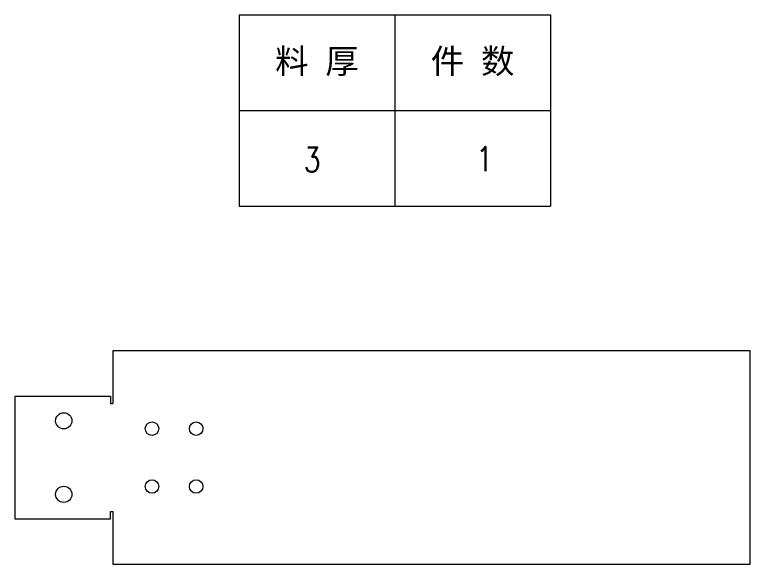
# Model space of a CAD drawing. Header units: millimetres. Extents: x 1333 to 142399, y -42879 to -5704.
# Drawn here: x 74366 to 74666, y -12060.2 to -11836.2 of the extents above; entities that cross this region are included whole.
import ezdxf
from ezdxf.enums import TextEntityAlignment as Align

# ---------------------------------------------------------------- set-up
doc = ezdxf.new("R2010")
doc.units = ezdxf.units.MM
doc.header["$LTSCALE"] = 0.5
doc.layers.add('标注线', color=3, linetype='Continuous', lineweight=18)
doc.styles.add('DIM', font='romans.shx', dxfattribs={"width": 0.8, "bigfont": 'bigfont.shx'})
doc.styles.get("Standard").update_dxf_attribs({"font": 'simplex.shx'})

# ---------------------------------------------------------------- blocks, each defined once
blk = doc.blocks.new('*T234')
at = {"color": 0, "linetype": 'ByBlock', "lineweight": -2, "transparency": 16777216}
for p, q in [((0, 0), (127, 0)), ((0, 0), (0, -78)), ((63.5, 0), (63.5, -78)), ((127, 0), (127, -78)), ((0, -39), (127, -39)), ((0, -78), (127, -78))]:
    blk.add_line(p, q, dxfattribs=at)
at = {"color": 0, "transparency": 16777216, "char_height": 10, "width": 60.5, "attachment_point": 5}
for s, insert in [('{\\fSimSun|b0|i0|c134|p2;料 厚}', (31.75, -19.5)), ('{\\fSimSun|b0|i0|c134|p2;件 数}', (95.25, -19.5))]:
    blk.add_mtext(s, dxfattribs=dict(at, insert=insert))
blk = doc.blocks.new('拆图参数')
blk.add_blockref('*T234', (-63.5, 78))
at = {"style": 'DIM', "width": 0.8}
blk.add_attdef('1', text='', height=10, dxfattribs=at).set_placement((36.65, 19.27), align=Align.MIDDLE_CENTER)
blk.add_attdef('6', text='', height=10, dxfattribs=at).set_placement((-37.13, 18.91), align=Align.MIDDLE_LEFT)

msp = doc.modelspace()

# ---------------------------------------------------------------- linework, layer by layer
at = {"layer": '标注线'}
for p, q in [((74666.02, -11973.213), (74406.02, -11973.213)), ((74406.02, -11973.213), (74406.02, -11994.713)), ((74666.02, -12060.213), (74666.02, -11973.213)), ((74366.02, -11991.713), (74366.02, -12041.713)), ((74366.02, -11991.713), (74405.02, -11991.713)), ((74405.02, -11991.713), (74405.02, -11994.713)), ((74405.02, -11994.713), (74406.02, -11994.713)), ((74405.02, -12041.713), (74405.02, -12038.713)), ((74405.02, -12038.713), (74406.02, -12038.713)), ((74406.02, -12038.713), (74406.02, -12060.213)), ((74366.02, -12041.713), (74405.02, -12041.713)), ((74406.02, -12060.213), (74666.02, -12060.213))]:
    msp.add_line(p, q, dxfattribs=at)
for centre, radius in [((74386.02, -12001.713), 3.3), ((74422.02, -12004.913), 2.75), ((74440.02, -12004.913), 2.75), ((74422.02, -12028.513), 2.75), ((74440.02, -12028.513), 2.75), ((74386.02, -12031.713), 3.3)]:
    msp.add_circle(centre, radius, dxfattribs=at)

# ---------------------------------------------------------------- block references
msp.add_blockref('拆图参数', (74521.028, -11914.18), dxfattribs=at).add_auto_attribs({'1': '1', '6': '3'})

doc.saveas('drawing.dxf')
